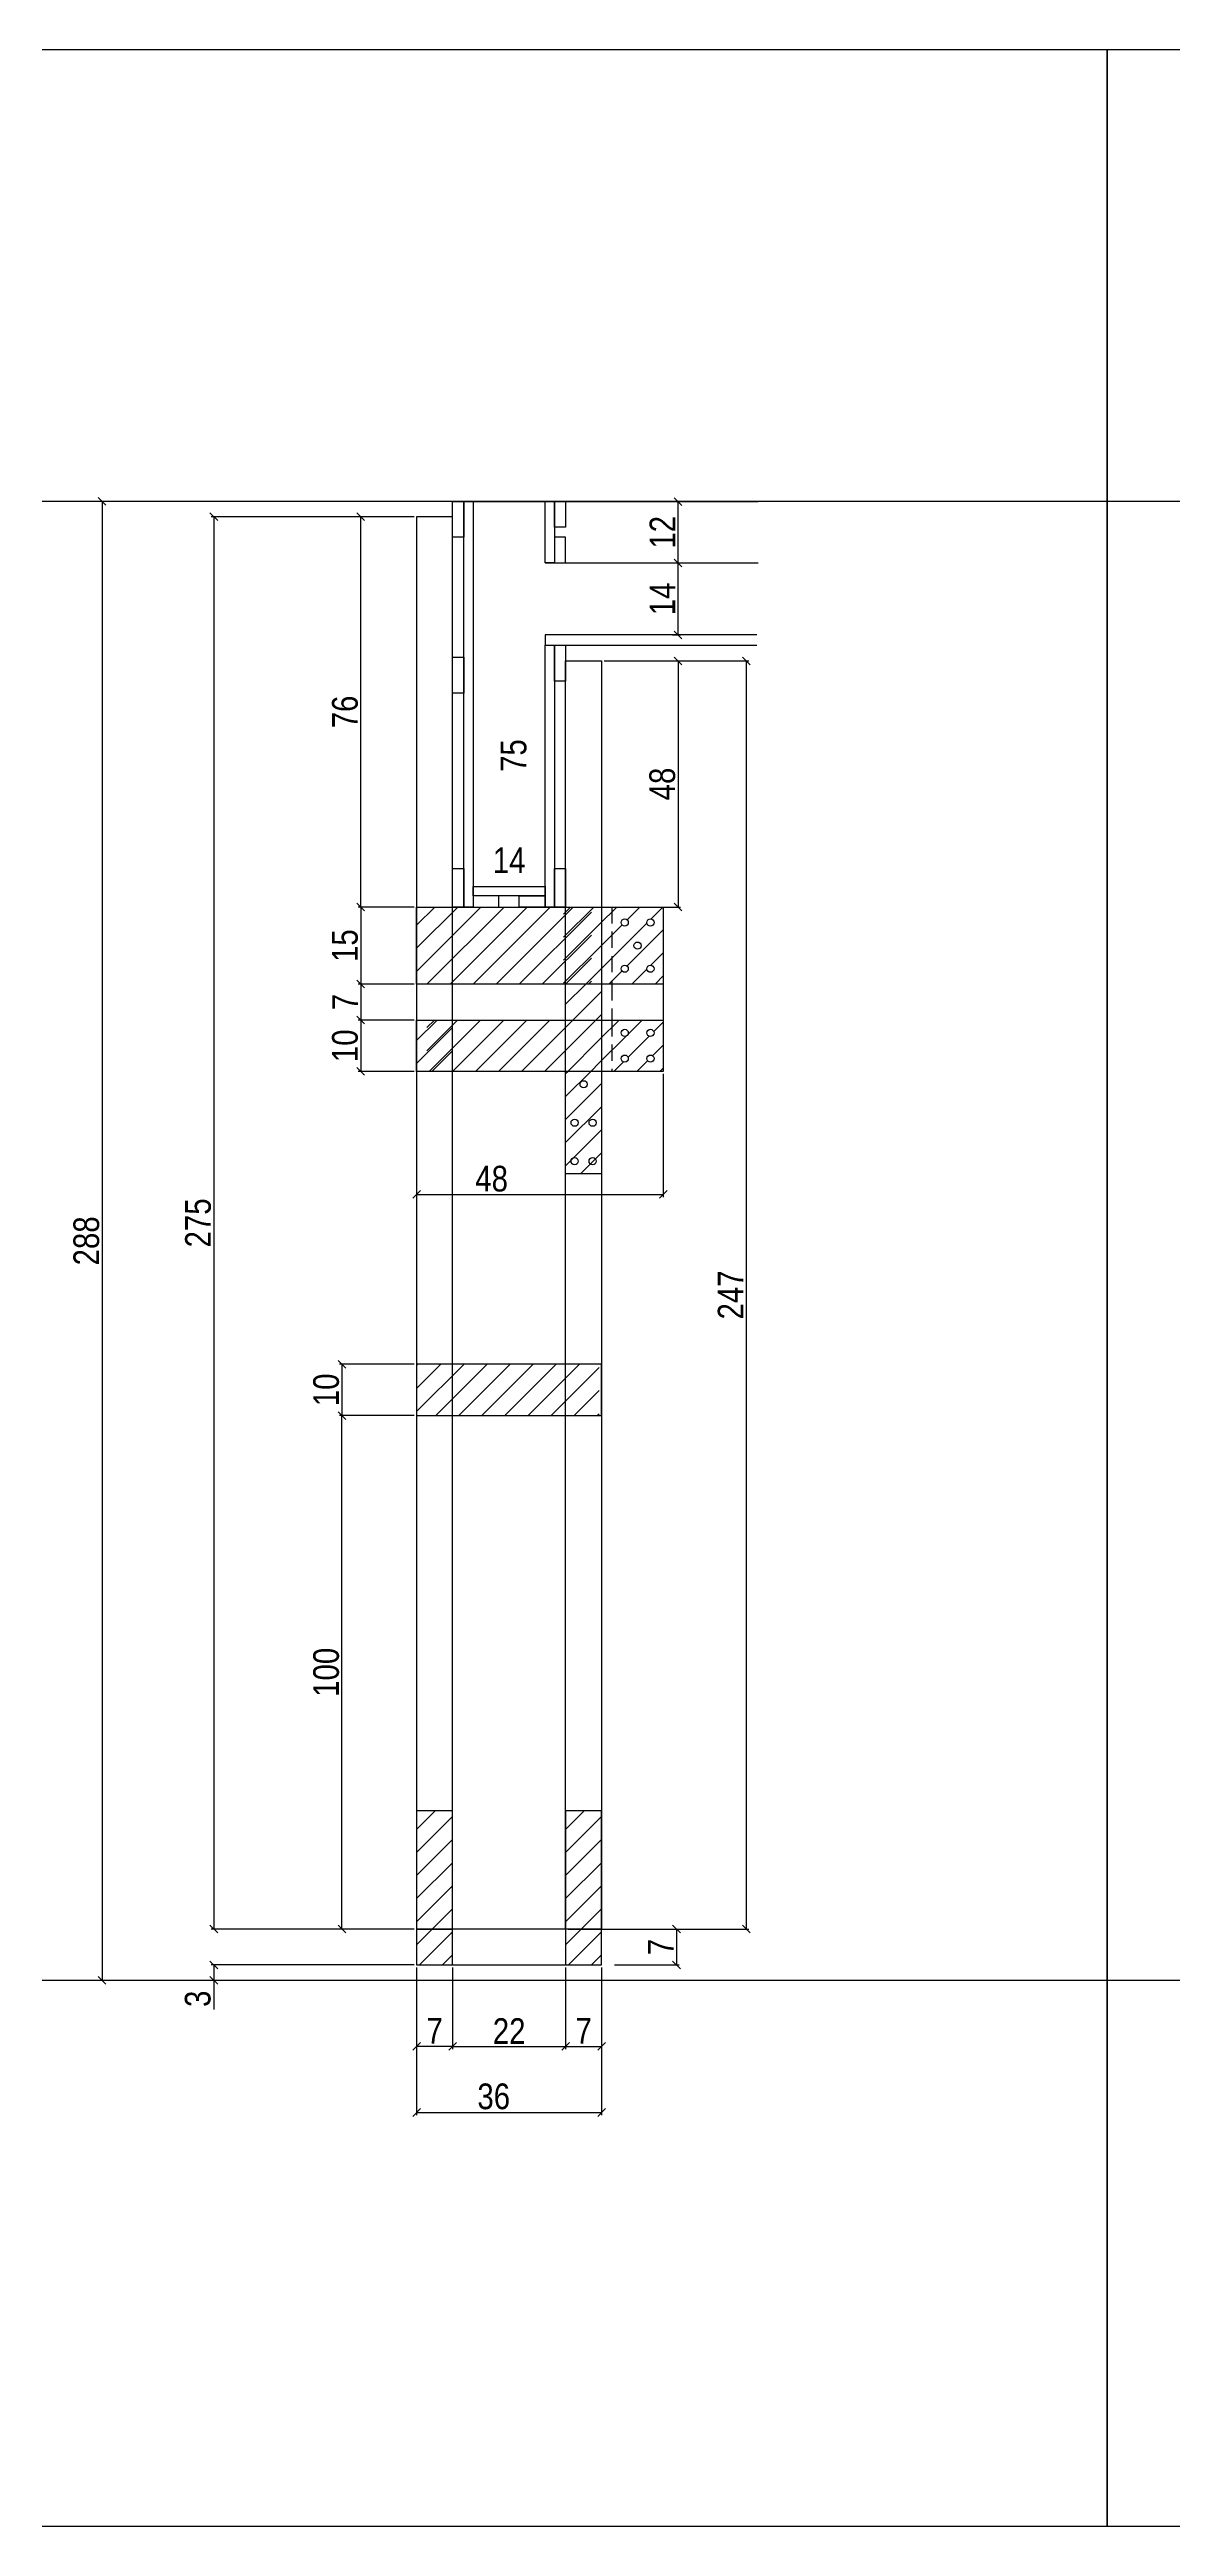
# Model space of a CAD drawing. Extents: x 17311 to 161354, y 153625 to 213544.
# Drawn here: x 19239 to 19676, y 209478 to 210442 of the extents above; entities that cross this region are included whole.
import ezdxf

# ---------------------------------------------------------------- set-up
doc = ezdxf.new("R2010")
doc.units = 0
doc.linetypes.add('DASHED2', pattern=[9.525, 6.35, -3.175])
doc.layers.get('0').update_dxf_attribs({"linetype": 'CONTINUOUS'})
doc.layers.get('DEFPOINTS').update_dxf_attribs({"linetype": 'CONTINUOUS'})
for name, color, linetype in [('8', 111, 'CONTINUOUS'), ('COTA', 241, 'CONTINUOUS'), ('detalhes', 4, 'CONTINUOUS'), ('Painéis', 200, 'CONTINUOUS'), ('SARR_2.2x10', 60, 'CONTINUOUS'), ('SARR_7x7', 40, 'CONTINUOUS'), ('TIRAS REESCORAMENTO', 252, 'CONTINUOUS')]:
    doc.layers.add(name, color=color, linetype=linetype)
doc.styles.add('COTA TECNICA 2X', font='techl___.ttf', dxfattribs={"height": 10})
doc.dimstyles.new('SECAO', dxfattribs={"dimscale": 0.333333, "dimtxt": 5, "dimasz": 9, "dimexe": 3, "dimexo": 3, "dimgap": 3, "dimtad": 1, "dimdec": 1, "dimlfac": 0.5, "dimzin": 12, "dimdsep": 46, "dimtxsty": 'COTA TECNICA 2X', "dimblk1": 'OBLIQUE', "dimblk2": 'OBLIQUE', "dimsah": 1, "dimcen": 0.9, "dimclrd": 4, "dimclre": 4, "dimclrt": 240, "dimadec": 1, "dimazin": 3, "dimtfac": 1, "dimtdec": 1, "dimtmove": 0, "dimatfit": 3, "dimfxl": 1, "dimtolj": 1, "dimtzin": 12, "dimarcsym": 0})
pattern_1 = [(45, (-6755.916, 12567.5495), (-4.49012806, 4.49012806), [])]
pattern_2 = [(45, (-6745.916, 12567.5495), (-4.49012806, 4.49012806), [])]

# ---------------------------------------------------------------- blocks, each defined once
blk = doc.blocks.new('_Oblique')
at = {"color": 0, "linetype": 'ByBlock', "lineweight": -2}
blk.add_line((-0.5, -0.5), (0.5, 0.5), dxfattribs=at)
blk = doc.blocks.new('*D2823')
at = {"layer": 'DEFPOINTS', "color": 0, "transparency": 16777216}
for p in [(19381.69, 210260.42), (19302.73, 209710.33), (19381.69, 209710.33)]:
    blk.add_point(p, dxfattribs=at)
at = {"layer": 'detalhes', "color": 4, "lineweight": -2, "transparency": 16777216}
for p, q in [((19380.69, 210260.42), (19301.73, 210260.42)), ((19302.73, 210260.42), (19302.73, 209710.33)), ((19380.69, 209710.33), (19301.73, 209710.33))]:
    blk.add_line(p, q, dxfattribs=at)
at = {"layer": 'detalhes', "color": 4, "lineweight": -2, "transparency": 16777216, "xscale": 3, "yscale": 3, "zscale": 3}
for p, rotation in [((19302.73, 210260.42), 90), ((19302.73, 209710.33), 270)]:
    blk.add_blockref('_Oblique', p, dxfattribs=dict(at, rotation=rotation))
at = {"layer": 'detalhes', "color": 240, "transparency": 16777216, "insert": (19296.62, 209985.37), "char_height": 10, "attachment_point": 5, "rotation": 90, "style": 'COTA TECNICA 2X'}
blk.add_mtext('\\A1;275', dxfattribs=at)
blk = doc.blocks.new('*D2824')
at = {"layer": 'DEFPOINTS', "color": 0, "transparency": 16777216}
for p in [(19381.69, 209696.33), (19453.69, 209696.33), (19453.69, 209638.87)]:
    blk.add_point(p, dxfattribs=at)
at = {"layer": 'detalhes', "color": 4, "lineweight": -2, "transparency": 16777216}
for p, q in [((19381.69, 209695.33), (19381.69, 209637.87)), ((19453.69, 209695.33), (19453.69, 209637.87)), ((19381.69, 209638.87), (19453.69, 209638.87))]:
    blk.add_line(p, q, dxfattribs=at)
at = {"layer": 'detalhes', "color": 4, "lineweight": -2, "transparency": 16777216, "xscale": 3, "yscale": 3, "zscale": 3, "rotation": 180}
blk.add_blockref('_Oblique', (19381.69, 209638.87), dxfattribs=at)
at = {"layer": 'detalhes', "color": 4, "lineweight": -2, "transparency": 16777216, "xscale": 3, "yscale": 3, "zscale": 3}
blk.add_blockref('_Oblique', (19453.69, 209638.87), dxfattribs=at)
at = {"layer": 'detalhes', "color": 240, "transparency": 16777216, "insert": (19411.69, 209645.09), "char_height": 10, "attachment_point": 5, "style": 'COTA TECNICA 2X'}
blk.add_mtext('\\A1;36', dxfattribs=at)
blk = doc.blocks.new('*D2825')
at = {"layer": 'DEFPOINTS', "color": 0, "transparency": 16777216}
for p in [(19395.69, 209696.33), (19439.69, 209696.33), (19439.69, 209664.59)]:
    blk.add_point(p, dxfattribs=at)
at = {"layer": 'detalhes', "color": 4, "lineweight": -2, "transparency": 16777216}
for p, q in [((19395.69, 209695.33), (19395.69, 209663.59)), ((19439.69, 209695.33), (19439.69, 209663.59)), ((19395.69, 209664.59), (19439.69, 209664.59))]:
    blk.add_line(p, q, dxfattribs=at)
at = {"layer": 'detalhes', "color": 4, "lineweight": -2, "transparency": 16777216, "xscale": 3, "yscale": 3, "zscale": 3, "rotation": 180}
blk.add_blockref('_Oblique', (19395.69, 209664.59), dxfattribs=at)
at = {"layer": 'detalhes', "color": 4, "lineweight": -2, "transparency": 16777216, "xscale": 3, "yscale": 3, "zscale": 3}
blk.add_blockref('_Oblique', (19439.69, 209664.59), dxfattribs=at)
at = {"layer": 'detalhes', "color": 240, "transparency": 16777216, "insert": (19417.69, 209670.59), "char_height": 10, "attachment_point": 5, "style": 'COTA TECNICA 2X'}
blk.add_mtext('\\A1;22', dxfattribs=at)
blk = doc.blocks.new('*D2826')
at = {"layer": 'DEFPOINTS', "color": 0, "transparency": 16777216}
for p in [(19439.69, 209664.59), (19453.69, 209664.59), (19453.69, 209664.59)]:
    blk.add_point(p, dxfattribs=at)
at = {"layer": 'detalhes', "color": 4, "lineweight": -2, "transparency": 16777216}
blk.add_line((19439.69, 209664.59), (19453.69, 209664.59), dxfattribs=at)
at = {"layer": 'detalhes', "color": 4, "lineweight": -2, "transparency": 16777216, "xscale": 3, "yscale": 3, "zscale": 3, "rotation": 180}
blk.add_blockref('_Oblique', (19439.69, 209664.59), dxfattribs=at)
at = {"layer": 'detalhes', "color": 4, "lineweight": -2, "transparency": 16777216, "xscale": 3, "yscale": 3, "zscale": 3}
blk.add_blockref('_Oblique', (19453.69, 209664.59), dxfattribs=at)
at = {"layer": 'detalhes', "color": 240, "transparency": 16777216, "insert": (19446.69, 209670.66), "char_height": 10, "attachment_point": 5, "style": 'COTA TECNICA 2X'}
blk.add_mtext('\\A1;7', dxfattribs=at)
blk = doc.blocks.new('*D2827')
at = {"layer": 'DEFPOINTS', "color": 0, "transparency": 16777216}
for p in [(19381.69, 209664.59), (19381.69, 209664.59), (19395.69, 209664.59)]:
    blk.add_point(p, dxfattribs=at)
at = {"layer": 'detalhes', "color": 4, "lineweight": -2, "transparency": 16777216}
blk.add_line((19395.69, 209664.59), (19381.69, 209664.59), dxfattribs=at)
at = {"layer": 'detalhes', "color": 4, "lineweight": -2, "transparency": 16777216, "xscale": 3, "yscale": 3, "zscale": 3, "rotation": 180}
blk.add_blockref('_Oblique', (19381.69, 209664.59), dxfattribs=at)
at = {"layer": 'detalhes', "color": 4, "lineweight": -2, "transparency": 16777216, "xscale": 3, "yscale": 3, "zscale": 3}
blk.add_blockref('_Oblique', (19395.69, 209664.59), dxfattribs=at)
at = {"layer": 'detalhes', "color": 240, "transparency": 16777216, "insert": (19388.69, 209670.66), "char_height": 10, "attachment_point": 5, "style": 'COTA TECNICA 2X'}
blk.add_mtext('\\A1;7', dxfattribs=at)
blk = doc.blocks.new('*D2828')
at = {"layer": 'DEFPOINTS', "color": 0, "transparency": 16777216}
for p in [(19381.69, 209930.34), (19352.59, 209910.34), (19381.69, 209910.34)]:
    blk.add_point(p, dxfattribs=at)
at = {"layer": 'detalhes', "color": 4, "lineweight": -2, "transparency": 16777216}
for p, q in [((19380.69, 209930.34), (19351.59, 209930.34)), ((19352.59, 209930.34), (19352.59, 209910.34)), ((19380.69, 209910.34), (19351.59, 209910.34))]:
    blk.add_line(p, q, dxfattribs=at)
at = {"layer": 'detalhes', "color": 4, "lineweight": -2, "transparency": 16777216, "xscale": 3, "yscale": 3, "zscale": 3}
for p, rotation in [((19352.59, 209930.34), 90), ((19352.59, 209910.34), 270)]:
    blk.add_blockref('_Oblique', p, dxfattribs=dict(at, rotation=rotation))
at = {"layer": 'detalhes', "color": 240, "transparency": 16777216, "insert": (19346.49, 209920.34), "char_height": 10, "attachment_point": 5, "rotation": 90, "style": 'COTA TECNICA 2X'}
blk.add_mtext('\\A1;10', dxfattribs=at)
blk = doc.blocks.new('*D2829')
at = {"layer": 'DEFPOINTS', "color": 0, "transparency": 16777216}
for p in [(19359.92, 210260.42), (19381.69, 210260.42), (19381.69, 210108.37)]:
    blk.add_point(p, dxfattribs=at)
at = {"layer": 'detalhes', "color": 4, "lineweight": -2, "transparency": 16777216}
for p, q in [((19380.69, 210260.42), (19358.92, 210260.42)), ((19359.92, 210108.37), (19359.92, 210260.42)), ((19380.69, 210108.37), (19358.92, 210108.37))]:
    blk.add_line(p, q, dxfattribs=at)
at = {"layer": 'detalhes', "color": 4, "lineweight": -2, "transparency": 16777216, "xscale": 3, "yscale": 3, "zscale": 3}
for p, rotation in [((19359.92, 210260.42), 90), ((19359.92, 210108.37), 270)]:
    blk.add_blockref('_Oblique', p, dxfattribs=dict(at, rotation=rotation))
at = {"layer": 'detalhes', "color": 240, "transparency": 16777216, "insert": (19353.82, 210184.39), "char_height": 10, "attachment_point": 5, "rotation": 90, "style": 'COTA TECNICA 2X'}
blk.add_mtext('\\A1;76', dxfattribs=at)
blk = doc.blocks.new('*D2830')
at = {"layer": 'DEFPOINTS', "color": 0, "transparency": 16777216}
for p in [(19453.69, 210204.29), (19453.69, 210108.37), (19483.44, 210108.37)]:
    blk.add_point(p, dxfattribs=at)
at = {"layer": 'detalhes', "color": 4, "lineweight": -2, "transparency": 16777216}
for p, q in [((19454.69, 210204.29), (19484.44, 210204.29)), ((19483.44, 210204.29), (19483.44, 210108.37)), ((19454.69, 210108.37), (19484.44, 210108.37))]:
    blk.add_line(p, q, dxfattribs=at)
at = {"layer": 'detalhes', "color": 4, "lineweight": -2, "transparency": 16777216, "xscale": 3, "yscale": 3, "zscale": 3}
for p, rotation in [((19483.44, 210204.29), 90), ((19483.44, 210108.37), 270)]:
    blk.add_blockref('_Oblique', p, dxfattribs=dict(at, rotation=rotation))
at = {"layer": 'detalhes', "color": 240, "transparency": 16777216, "insert": (19477.35, 210156.33), "char_height": 10, "attachment_point": 5, "rotation": 90, "style": 'COTA TECNICA 2X'}
blk.add_mtext('\\A1;48', dxfattribs=at)
blk = doc.blocks.new('*D2831')
at = {"layer": 'DEFPOINTS', "color": 0, "transparency": 16777216}
for p in [(19395.69, 210266.42), (19259.22, 209690.33), (19381.69, 209690.33)]:
    blk.add_point(p, dxfattribs=at)
at = {"layer": 'detalhes', "color": 4, "lineweight": -2, "transparency": 16777216}
for p, q in [((19394.69, 210266.42), (19258.22, 210266.42)), ((19259.22, 210266.42), (19259.22, 209690.33)), ((19380.69, 209690.33), (19258.22, 209690.33))]:
    blk.add_line(p, q, dxfattribs=at)
at = {"layer": 'detalhes', "color": 4, "lineweight": -2, "transparency": 16777216, "xscale": 3, "yscale": 3, "zscale": 3}
for p, rotation in [((19259.22, 210266.42), 90), ((19259.22, 209690.33), 270)]:
    blk.add_blockref('_Oblique', p, dxfattribs=dict(at, rotation=rotation))
at = {"layer": 'detalhes', "color": 240, "transparency": 16777216, "insert": (19253.13, 209978.37), "char_height": 10, "attachment_point": 5, "rotation": 90, "style": 'COTA TECNICA 2X'}
blk.add_mtext('\\A1;288', dxfattribs=at)
blk = doc.blocks.new('*D2832')
at = {"layer": 'DEFPOINTS', "color": 0, "transparency": 16777216}
for p in [(19381.69, 209696.33), (19302.73, 209690.33), (19381.69, 209690.33)]:
    blk.add_point(p, dxfattribs=at)
at = {"layer": 'detalhes', "color": 4, "lineweight": -2, "transparency": 16777216}
for p, q in [((19380.69, 209696.33), (19301.73, 209696.33)), ((19302.73, 209696.33), (19302.73, 209690.33)), ((19380.69, 209690.33), (19301.73, 209690.33)), ((19302.73, 209690.33), (19302.73, 209678.99))]:
    blk.add_line(p, q, dxfattribs=at)
at = {"layer": 'detalhes', "color": 4, "lineweight": -2, "transparency": 16777216, "xscale": 3, "yscale": 3, "zscale": 3}
for p, rotation in [((19302.73, 209696.33), 90), ((19302.73, 209690.33), 270)]:
    blk.add_blockref('_Oblique', p, dxfattribs=dict(at, rotation=rotation))
at = {"layer": 'detalhes', "color": 240, "transparency": 16777216, "insert": (19296.51, 209683.16), "char_height": 10, "attachment_point": 5, "rotation": 90, "style": 'COTA TECNICA 2X'}
blk.add_mtext('\\A1;3', dxfattribs=at)
blk = doc.blocks.new('*D2833')
at = {"layer": 'DEFPOINTS', "color": 0, "transparency": 16777216}
for p in [(19418.73, 210266.42), (19425.58, 210266.42), (19418.73, 210116.37)]:
    blk.add_point(p, dxfattribs=at)
at = {"layer": 'detalhes', "color": 240, "transparency": 16777216, "insert": (19419.47, 210167.39), "char_height": 10, "attachment_point": 5, "rotation": 90, "style": 'COTA TECNICA 2X'}
blk.add_mtext('\\A1;75', dxfattribs=at)
blk = doc.blocks.new('*D2834')
at = {"layer": 'DEFPOINTS', "color": 0, "transparency": 16777216}
for p in [(19403.69, 210120.52), (19431.69, 210120.52), (19431.69, 210120.52)]:
    blk.add_point(p, dxfattribs=at)
at = {"layer": 'detalhes', "color": 240, "transparency": 16777216, "insert": (19417.69, 210126.6), "char_height": 10, "attachment_point": 5, "style": 'COTA TECNICA 2X'}
blk.add_mtext('\\A1;14', dxfattribs=at)
blk = doc.blocks.new('*D2835')
at = {"layer": 'DEFPOINTS', "color": 0, "transparency": 16777216}
for p in [(19352.59, 209910.34), (19381.69, 209910.34), (19380.69, 209710.33)]:
    blk.add_point(p, dxfattribs=at)
at = {"layer": 'detalhes', "color": 4, "lineweight": -2, "transparency": 16777216}
for p, q in [((19380.69, 209910.34), (19351.59, 209910.34)), ((19352.59, 209710.33), (19352.59, 209910.34)), ((19379.69, 209710.33), (19351.59, 209710.33))]:
    blk.add_line(p, q, dxfattribs=at)
at = {"layer": 'detalhes', "color": 4, "lineweight": -2, "transparency": 16777216, "xscale": 3, "yscale": 3, "zscale": 3}
for p, rotation in [((19352.59, 209910.34), 90), ((19352.59, 209710.33), 270)]:
    blk.add_blockref('_Oblique', p, dxfattribs=dict(at, rotation=rotation))
at = {"layer": 'detalhes', "color": 240, "transparency": 16777216, "insert": (19346.49, 209810.33), "char_height": 10, "attachment_point": 5, "rotation": 90, "style": 'COTA TECNICA 2X'}
blk.add_mtext('\\A1;100', dxfattribs=at)
blk = doc.blocks.new('*D2836')
at = {"layer": 'DEFPOINTS', "color": 0, "transparency": 16777216}
for p in [(19381.69, 210068.37), (19477.69, 210044.37), (19477.69, 209996.45)]:
    blk.add_point(p, dxfattribs=at)
at = {"layer": 'detalhes', "color": 4, "lineweight": -2, "transparency": 16777216}
for p, q in [((19381.69, 210067.37), (19381.69, 209995.45)), ((19477.69, 210043.37), (19477.69, 209995.45)), ((19381.69, 209996.45), (19477.69, 209996.45))]:
    blk.add_line(p, q, dxfattribs=at)
at = {"layer": 'detalhes', "color": 4, "lineweight": -2, "transparency": 16777216, "xscale": 3, "yscale": 3, "zscale": 3, "rotation": 180}
blk.add_blockref('_Oblique', (19381.69, 209996.45), dxfattribs=at)
at = {"layer": 'detalhes', "color": 4, "lineweight": -2, "transparency": 16777216, "xscale": 3, "yscale": 3, "zscale": 3}
blk.add_blockref('_Oblique', (19477.69, 209996.45), dxfattribs=at)
at = {"layer": 'detalhes', "color": 240, "transparency": 16777216, "insert": (19410.87, 210002.54), "char_height": 10, "attachment_point": 5, "style": 'COTA TECNICA 2X'}
blk.add_mtext('\\A1;48', dxfattribs=at)
blk = doc.blocks.new('*D2837')
at = {"layer": 'DEFPOINTS', "color": 0, "transparency": 16777216}
for p in [(19480.29, 210242.42), (19483.44, 210242.42), (19480.29, 210214.42)]:
    blk.add_point(p, dxfattribs=at)
at = {"layer": 'detalhes', "color": 4, "lineweight": -2, "transparency": 16777216}
for p, q in [((19481.29, 210242.42), (19484.44, 210242.42)), ((19483.44, 210214.42), (19483.44, 210242.42)), ((19481.29, 210214.42), (19484.44, 210214.42))]:
    blk.add_line(p, q, dxfattribs=at)
at = {"layer": 'detalhes', "color": 4, "lineweight": -2, "transparency": 16777216, "xscale": 3, "yscale": 3, "zscale": 3}
for p, rotation in [((19483.44, 210242.42), 90), ((19483.44, 210214.42), 270)]:
    blk.add_blockref('_Oblique', p, dxfattribs=dict(at, rotation=rotation))
at = {"layer": 'detalhes', "color": 240, "transparency": 16777216, "insert": (19477.37, 210228.42), "char_height": 10, "attachment_point": 5, "rotation": 90, "style": 'COTA TECNICA 2X'}
blk.add_mtext('\\A1;14', dxfattribs=at)
blk = doc.blocks.new('*D2838')
at = {"layer": 'DEFPOINTS', "color": 0, "transparency": 16777216}
for p in [(19454.69, 210204.29), (19454.69, 209710.33), (19509.98, 209710.33)]:
    blk.add_point(p, dxfattribs=at)
at = {"layer": 'detalhes', "color": 4, "lineweight": -2, "transparency": 16777216}
for p, q in [((19455.69, 210204.29), (19510.98, 210204.29)), ((19509.98, 210204.29), (19509.98, 209710.33)), ((19455.69, 209710.33), (19510.98, 209710.33))]:
    blk.add_line(p, q, dxfattribs=at)
at = {"layer": 'detalhes', "color": 4, "lineweight": -2, "transparency": 16777216, "xscale": 3, "yscale": 3, "zscale": 3}
for p, rotation in [((19509.98, 210204.29), 90), ((19509.98, 209710.33), 270)]:
    blk.add_blockref('_Oblique', p, dxfattribs=dict(at, rotation=rotation))
at = {"layer": 'detalhes', "color": 240, "transparency": 16777216, "insert": (19503.91, 209957.31), "char_height": 10, "attachment_point": 5, "rotation": 90, "style": 'COTA TECNICA 2X'}
blk.add_mtext('\\A1;247', dxfattribs=at)
blk = doc.blocks.new('*D2839')
at = {"layer": 'DEFPOINTS', "color": 0, "transparency": 16777216}
for p in [(19439.69, 209710.33), (19457.74, 209696.33), (19482.84, 209696.33)]:
    blk.add_point(p, dxfattribs=at)
at = {"layer": 'detalhes', "color": 4, "lineweight": -2, "transparency": 16777216}
for p, q in [((19440.69, 209710.33), (19483.84, 209710.33)), ((19482.84, 209710.33), (19482.84, 209696.33)), ((19458.74, 209696.33), (19483.84, 209696.33))]:
    blk.add_line(p, q, dxfattribs=at)
at = {"layer": 'detalhes', "color": 4, "lineweight": -2, "transparency": 16777216, "xscale": 3, "yscale": 3, "zscale": 3}
for p, rotation in [((19482.84, 209710.33), 90), ((19482.84, 209696.33), 270)]:
    blk.add_blockref('_Oblique', p, dxfattribs=dict(at, rotation=rotation))
at = {"layer": 'detalhes', "color": 240, "transparency": 16777216, "insert": (19476.76, 209703.33), "char_height": 10, "attachment_point": 5, "rotation": 90, "style": 'COTA TECNICA 2X'}
blk.add_mtext('\\A1;7', dxfattribs=at)
blk = doc.blocks.new('*D2840')
at = {"layer": 'DEFPOINTS', "color": 0, "transparency": 16777216}
for p in [(19381.69, 210108.37), (19359.92, 210078.37), (19381.69, 210078.37)]:
    blk.add_point(p, dxfattribs=at)
at = {"layer": 'detalhes', "color": 4, "lineweight": -2, "transparency": 16777216}
for p, q in [((19380.69, 210108.37), (19358.92, 210108.37)), ((19359.92, 210108.37), (19359.92, 210078.37)), ((19380.69, 210078.37), (19358.92, 210078.37))]:
    blk.add_line(p, q, dxfattribs=at)
at = {"layer": 'detalhes', "color": 4, "lineweight": -2, "transparency": 16777216, "xscale": 3, "yscale": 3, "zscale": 3}
for p, rotation in [((19359.92, 210108.37), 90), ((19359.92, 210078.37), 270)]:
    blk.add_blockref('_Oblique', p, dxfattribs=dict(at, rotation=rotation))
at = {"layer": 'detalhes', "color": 240, "transparency": 16777216, "insert": (19353.81, 210093.37), "char_height": 10, "attachment_point": 5, "rotation": 90, "style": 'COTA TECNICA 2X'}
blk.add_mtext('\\A1;15', dxfattribs=at)
blk = doc.blocks.new('*D2841')
at = {"layer": 'DEFPOINTS', "color": 0, "transparency": 16777216}
for p in [(19381.69, 210064.37), (19359.92, 210044.37), (19381.69, 210044.37)]:
    blk.add_point(p, dxfattribs=at)
at = {"layer": 'detalhes', "color": 4, "lineweight": -2, "transparency": 16777216}
for p, q in [((19380.69, 210064.37), (19358.92, 210064.37)), ((19359.92, 210064.37), (19359.92, 210044.37)), ((19380.69, 210044.37), (19358.92, 210044.37))]:
    blk.add_line(p, q, dxfattribs=at)
at = {"layer": 'detalhes', "color": 4, "lineweight": -2, "transparency": 16777216, "xscale": 3, "yscale": 3, "zscale": 3}
for p, rotation in [((19359.92, 210064.37), 90), ((19359.92, 210044.37), 270)]:
    blk.add_blockref('_Oblique', p, dxfattribs=dict(at, rotation=rotation))
at = {"layer": 'detalhes', "color": 240, "transparency": 16777216, "insert": (19353.82, 210054.37), "char_height": 10, "attachment_point": 5, "rotation": 90, "style": 'COTA TECNICA 2X'}
blk.add_mtext('\\A1;10', dxfattribs=at)
blk = doc.blocks.new('*D2842')
at = {"layer": 'DEFPOINTS', "color": 0, "transparency": 16777216}
for p in [(19381.69, 210078.37), (19359.92, 210064.37), (19381.69, 210064.37)]:
    blk.add_point(p, dxfattribs=at)
at = {"layer": 'detalhes', "color": 4, "lineweight": -2, "transparency": 16777216}
for p, q in [((19380.69, 210078.37), (19358.92, 210078.37)), ((19359.92, 210078.37), (19359.92, 210064.37)), ((19380.69, 210064.37), (19358.92, 210064.37))]:
    blk.add_line(p, q, dxfattribs=at)
at = {"layer": 'detalhes', "color": 4, "lineweight": -2, "transparency": 16777216, "xscale": 3, "yscale": 3, "zscale": 3}
for p, rotation in [((19359.92, 210078.37), 90), ((19359.92, 210064.37), 270)]:
    blk.add_blockref('_Oblique', p, dxfattribs=dict(at, rotation=rotation))
at = {"layer": 'detalhes', "color": 240, "transparency": 16777216, "insert": (19353.85, 210071.37), "char_height": 10, "attachment_point": 5, "rotation": 90, "style": 'COTA TECNICA 2X'}
blk.add_mtext('\\A1;7', dxfattribs=at)
blk = doc.blocks.new('*D2843')
at = {"layer": 'DEFPOINTS', "color": 0, "transparency": 16777216}
for p in [(19483.44, 210266.33), (19483.44, 210266.33), (19483.44, 210242.42)]:
    blk.add_point(p, dxfattribs=at)
at = {"layer": 'detalhes', "color": 4, "lineweight": -2, "transparency": 16777216}
blk.add_line((19483.44, 210242.42), (19483.44, 210266.33), dxfattribs=at)
at = {"layer": 'detalhes', "color": 4, "lineweight": -2, "transparency": 16777216, "xscale": 3, "yscale": 3, "zscale": 3}
for p, rotation in [((19483.44, 210266.33), 90), ((19483.44, 210242.42), 270)]:
    blk.add_blockref('_Oblique', p, dxfattribs=dict(at, rotation=rotation))
at = {"layer": 'detalhes', "color": 240, "transparency": 16777216, "insert": (19477.38, 210254.37), "char_height": 10, "attachment_point": 5, "rotation": 90, "style": 'COTA TECNICA 2X'}
blk.add_mtext('\\A1;12', dxfattribs=at)

msp = doc.modelspace()

# ---------------------------------------------------------------- hatches: boundary and pattern name
at = {"layer": 'COTA'}
h = msp.add_hatch(dxfattribs=at)
h.set_pattern_fill('ANSI31', color=256, scale=2, style=0)
h.set_pattern_definition(pattern_2)
h.paths.add_polyline_path([(19449.69, 210108.37), (19381.69, 210108.37), (19381.69, 210078.37), (19449.69, 210078.37)])
h = msp.add_hatch(dxfattribs=at)
h.set_pattern_fill('ANSI31', color=256, scale=2, style=0)
h.set_pattern_definition(pattern_1)
h.paths.add_polyline_path([(19452.89, 210108.37), (19438.89, 210108.37), (19438.89, 210078.37), (19452.89, 210078.37)])
h = msp.add_hatch(dxfattribs=at)
h.set_pattern_fill('ANSI31', color=256, scale=2, style=0)
h.set_pattern_definition(pattern_1)
h.paths.add_polyline_path([(19477.69, 210108.37), (19452.89, 210108.37), (19452.89, 210078.37), (19477.69, 210078.37)])
h.paths.add_polyline_path([(19464.09, 210084.37, -1), (19461.29, 210084.37, -1)], flags=16)
h.paths.add_polyline_path([(19466.29, 210093.37, -1), (19469.09, 210093.37, -1)], flags=16)
h.paths.add_polyline_path([(19461.29, 210102.37, -1), (19464.09, 210102.37, -1)], flags=16)
h.paths.add_polyline_path([(19474.09, 210084.37, -1), (19471.29, 210084.37, -1)], flags=16)
h.paths.add_polyline_path([(19471.29, 210102.37, -1), (19474.09, 210102.37, -1)], flags=16)
h = msp.add_hatch(dxfattribs=at)
h.set_pattern_fill('ANSI31', color=256, scale=2, style=0)
h.set_pattern_definition(pattern_1)
h.paths.add_polyline_path([(19439.69, 210078.37), (19439.69, 210064.37), (19453.69, 210064.37), (19453.69, 210078.37)])
h = msp.add_hatch(dxfattribs=at)
h.set_pattern_fill('ANSI31', color=256, scale=2, style=0)
h.set_pattern_definition(pattern_2)
h.paths.add_polyline_path([(19395.69, 210064.37), (19381.69, 210064.37), (19381.69, 210044.37), (19395.69, 210044.37)])
h = msp.add_hatch(dxfattribs=at)
h.set_pattern_fill('ANSI31', color=256, scale=2, style=0)
h.set_pattern_definition(pattern_1)
h.paths.add_polyline_path([(19439.69, 210064.37), (19385.69, 210064.37), (19385.69, 210044.37), (19439.69, 210044.37)])
h = msp.add_hatch(dxfattribs=at)
h.set_pattern_fill('ANSI31', color=256, scale=2, style=0)
h.set_pattern_definition(pattern_1)
h.paths.add_polyline_path([(19452.89, 210064.37), (19438.89, 210064.37), (19438.89, 210044.37), (19452.89, 210044.37)])
h = msp.add_hatch(dxfattribs=at)
h.set_pattern_fill('ANSI31', color=256, scale=2, style=0)
h.set_pattern_definition(pattern_1)
h.paths.add_polyline_path([(19477.69, 210064.37), (19452.89, 210064.37), (19452.89, 210044.37), (19477.69, 210044.37)])
h.paths.add_polyline_path([(19461.29, 210059.37, -1), (19464.09, 210059.37, -1)], flags=16)
h.paths.add_polyline_path([(19464.09, 210049.37, -1), (19461.29, 210049.37, -1)], flags=16)
h.paths.add_polyline_path([(19471.29, 210059.37, -1), (19474.09, 210059.37, -1)], flags=16)
h.paths.add_polyline_path([(19474.09, 210049.37, -1), (19471.29, 210049.37, -1)], flags=16)
h = msp.add_hatch(dxfattribs=at)
h.set_pattern_fill('ANSI31', color=256, scale=2, style=0)
h.set_pattern_definition(pattern_1)
h.paths.add_polyline_path([(19439.69, 210004.43), (19453.69, 210004.43), (19453.69, 210044.37), (19439.69, 210044.37)])
h = msp.add_hatch(dxfattribs=at)
h.set_pattern_fill('ANSI31', color=256, scale=2, style=0)
h.set_pattern_definition([(45, (-6755.916, 12637.5495), (-4.49012806, 4.49012806), [])])
h.paths.add_polyline_path([(19452.69, 209930.34), (19381.69, 209930.34), (19381.69, 209910.34), (19452.69, 209910.34)])
h = msp.add_hatch(dxfattribs=at)
h.set_pattern_fill('ANSI31', color=256, scale=2, style=0)
h.set_pattern_definition([(45, (-462.5307, 203887.1345), (-4.490128, 4.490128), [])])
h.paths.add_polyline_path([(19381.69, 209696.33), (19395.69, 209696.33), (19395.69, 209756.33), (19381.69, 209756.33)])
h = msp.add_hatch(dxfattribs=at)
h.set_pattern_fill('ANSI31', color=256, scale=2, style=0)
h.set_pattern_definition([(45, (-404.5307, 203887.1345), (-4.490128, 4.490128), [])])
h.paths.add_polyline_path([(19439.69, 209696.33), (19453.69, 209696.33), (19453.69, 209756.33), (19439.69, 209756.33)])

# ---------------------------------------------------------------- linework, layer by layer
at = {"linetype": 'Continuous'}
msp.add_line((19477.69, 210078.37), (19477.69, 210064.37), dxfattribs=at)
msp.add_line((19453.69, 210004.43), (19439.69, 210004.43))
msp.add_lwpolyline([(19403.69, 209696.33), (19453.69, 209696.33), (19453.69, 209710.33), (19381.69, 209710.33), (19381.69, 209696.33), (19403.69, 209696.33)], dxfattribs=at)
for centre in [(19462.69, 210102.37), (19472.69, 210102.37), (19467.69, 210093.37), (19462.69, 210084.37), (19472.69, 210084.37), (19462.69, 210059.37), (19472.69, 210059.37), (19462.69, 210049.37), (19472.69, 210049.37), (19446.69, 210039.37), (19443.19, 210024.4), (19450.19, 210024.4), (19443.19, 210009.43), (19450.19, 210009.43)]:
    msp.add_circle(centre, 1.4)
at = {"layer": '8', "color": 5, "linetype": 'Continuous'}
for points in [[(19650.53, 209477.62), (19053.72, 209477.62), (19053.72, 210442.41), (19650.53, 210442.41)], [(20247.34, 209477.62), (19650.53, 209477.62), (19650.53, 210442.41), (20247.34, 210442.41)]]:
    msp.add_lwpolyline(points, close=True, dxfattribs=at)
at = {"layer": 'COTA', "linetype": 'DASHED2'}
for p, q in [((19457.69, 210108.37), (19457.69, 210078.37)), ((19457.69, 210078.37), (19457.69, 210064.37)), ((19457.69, 210064.37), (19457.69, 210044.37))]:
    msp.add_line(p, q, dxfattribs=at)
at = {"layer": 'Painéis'}
msp.add_lwpolyline([(19381.69, 209910.34), (19453.69, 209910.34), (19453.69, 209930.34), (19381.69, 209930.34), (19381.69, 209910.34)], dxfattribs=at)
for points in [[(19381.69, 209696.33), (19395.69, 209696.33), (19395.69, 209756.33), (19381.69, 209756.33)], [(19439.69, 209696.33), (19453.69, 209696.33), (19453.69, 209756.33), (19439.69, 209756.33)]]:
    msp.add_lwpolyline(points, close=True, dxfattribs=at)
at = {"layer": 'SARR_2.2x10', "linetype": 'Continuous'}
for points in [[(19477.69, 210078.37), (19381.69, 210078.37), (19381.69, 210108.37), (19477.69, 210108.37)], [(19477.69, 210044.37), (19381.69, 210044.37), (19381.69, 210064.37), (19477.69, 210064.37)]]:
    msp.add_lwpolyline(points, close=True, dxfattribs=at)
at = {"layer": 'SARR_7x7', "linetype": 'Continuous'}
for points in [[(19381.69, 209710.33), (19395.69, 209710.33), (19395.69, 210260.42), (19381.69, 210260.42)], [(19453.69, 209710.33), (19439.69, 209710.33), (19439.69, 210204.29), (19453.69, 210204.29)]]:
    msp.add_lwpolyline(points, close=True, dxfattribs=at)
at = {"layer": 'TIRAS REESCORAMENTO', "linetype": 'ByBlock'}
for p, q in [((22634.59, 210266.33), (17860.1, 210266.33)), ((19403.69, 210266.42), (19514.65, 210266.42)), ((19431.69, 210242.42), (19514.65, 210242.42)), ((19431.69, 210210.42), (19514.17, 210210.42)), ((22634.59, 209690.33), (17860.1, 209690.33))]:
    msp.add_line(p, q, dxfattribs=at)
for points in [[(19395.69, 210266.42), (19400.09, 210266.42), (19400.09, 210252.42), (19395.69, 210252.42)], [(19435.29, 210242.42), (19431.69, 210242.42), (19431.69, 210266.33), (19435.29, 210266.33)], [(19435.29, 210266.33), (19439.69, 210266.33), (19439.69, 210256.33), (19435.29, 210256.33)], [(19435.29, 210242.42), (19439.69, 210242.42), (19439.69, 210252.42), (19435.29, 210252.42)], [(19435.29, 210210.42), (19439.69, 210210.42), (19439.69, 210196.42), (19435.29, 210196.42)], [(19395.69, 210205.73), (19400.09, 210205.73), (19400.09, 210191.73), (19395.69, 210191.73)], [(19395.69, 210123.37), (19400.09, 210123.37), (19400.09, 210108.37), (19395.69, 210108.37)], [(19435.29, 210123.37), (19439.69, 210123.37), (19439.69, 210108.37), (19435.29, 210108.37)], [(19431.69, 210112.77), (19403.69, 210112.77), (19403.69, 210116.37), (19431.69, 210116.37)], [(19413.69, 210108.37), (19413.69, 210112.77), (19403.69, 210112.77), (19403.69, 210108.37)], [(19421.65, 210108.37), (19421.65, 210112.77), (19431.69, 210112.77), (19431.69, 210108.37)]]:
    msp.add_lwpolyline(points, close=True, dxfattribs=at)
for points in [[(19403.69, 210108.37), (19400.09, 210108.37), (19400.09, 210266.42), (19403.69, 210266.42), (19403.69, 210108.37)], [(19514.17, 210214.42), (19431.69, 210214.42), (19431.69, 210210.42), (19514.17, 210210.42)], [(19435.29, 210108.37), (19431.69, 210108.37), (19431.69, 210210.42), (19435.29, 210210.42), (19435.29, 210108.37)]]:
    msp.add_lwpolyline(points, dxfattribs=at)

# ---------------------------------------------------------------- dimensions: what is measured, and where the dimension line sits
at = {"layer": 'detalhes', "color": 3}
for base, p1, p2, picture, middle in [((19259.22, 209690.33), (19395.69, 210266.42), (19381.69, 209690.33), '*D2831', (19253.13, 209978.37)), ((19483.44, 210266.33), (19483.44, 210242.42), (19483.44, 210266.33), '*D2843', (19477.38, 210254.37)), ((19302.73, 209710.33), (19381.69, 210260.42), (19381.69, 209710.33), '*D2823', (19296.62, 209985.37)), ((19359.92, 210260.42), (19381.69, 210108.37), (19381.69, 210260.42), '*D2829', (19353.82, 210184.39)), ((19483.44, 210242.42), (19480.29, 210214.42), (19480.29, 210242.42), '*D2837', (19477.37, 210228.42)), ((19483.44, 210108.37), (19453.69, 210204.29), (19453.69, 210108.37), '*D2830', (19477.35, 210156.33)), ((19509.98, 209710.33), (19454.69, 210204.29), (19454.69, 209710.33), '*D2838', (19503.91, 209957.31)), ((19359.92, 210078.37), (19381.69, 210108.37), (19381.69, 210078.37), '*D2840', (19353.81, 210093.37)), ((19359.92, 210064.37), (19381.69, 210078.37), (19381.69, 210064.37), '*D2842', (19353.85, 210071.37)), ((19359.92, 210044.37), (19381.69, 210064.37), (19381.69, 210044.37), '*D2841', (19353.82, 210054.37)), ((19352.59, 209910.34), (19381.69, 209930.34), (19381.69, 209910.34), '*D2828', (19346.49, 209920.34)), ((19352.59, 209910.34), (19380.69, 209710.33), (19381.69, 209910.34), '*D2835', (19346.49, 209810.33)), ((19482.84, 209696.33), (19439.69, 209710.33), (19457.74, 209696.33), '*D2839', (19476.76, 209703.33)), ((19302.73, 209690.33), (19381.69, 209696.33), (19381.69, 209690.33), '*D2832', (19296.51, 209683.16))]:
    dim = msp.add_linear_dim(base=base, p1=p1, p2=p2, angle=90, dimstyle='SECAO', dxfattribs=at)
    dim.commit()
    dim.dimension.update_dxf_attribs({"geometry": picture, "text_midpoint": middle})
dim = msp.add_linear_dim(base=(19425.58, 210266.42), p1=(19418.73, 210116.37), p2=(19418.73, 210266.42), angle=90, dimstyle='SECAO', override={"dimse1": 1, "dimse2": 1, "dimsd1": 1, "dimsd2": 1}, dxfattribs=at)
dim.commit()
dim.dimension.update_dxf_attribs({"geometry": '*D2833', "text_midpoint": (19425.58, 210167.39), "dimtype": 160})
dim = msp.add_linear_dim(base=(19431.69, 210120.52), p1=(19403.69, 210120.52), p2=(19431.69, 210120.52), dimstyle='SECAO', override={"dimse1": 1, "dimse2": 1, "dimsd1": 1, "dimsd2": 1}, dxfattribs=at)
dim.commit()
dim.dimension.update_dxf_attribs({"geometry": '*D2834', "text_midpoint": (19417.69, 210126.6)})
for base, p1, p2, picture, middle in [((19477.69, 209996.45), (19381.69, 210068.37), (19477.69, 210044.37), '*D2836', (19410.87, 209996.45)), ((19453.69, 209638.87), (19381.69, 209696.33), (19453.69, 209696.33), '*D2824', (19411.69, 209638.87)), ((19439.69, 209664.59), (19395.69, 209696.33), (19439.69, 209696.33), '*D2825', (19417.69, 209664.59)), ((19453.69, 209664.59), (19439.69, 209664.59), (19453.69, 209664.59), '*D2826', (19446.69, 209664.59))]:
    dim = msp.add_linear_dim(base=base, p1=p1, p2=p2, dimstyle='SECAO', dxfattribs=at)
    dim.commit()
    dim.dimension.update_dxf_attribs({"geometry": picture, "text_midpoint": middle, "dimtype": 160})
dim = msp.add_linear_dim(base=(19381.69, 209664.59), p1=(19395.69, 209664.59), p2=(19381.69, 209664.59), dimstyle='SECAO', dxfattribs=at)
dim.commit()
dim.dimension.update_dxf_attribs({"geometry": '*D2827', "text_midpoint": (19388.69, 209670.66)})

doc.saveas('drawing.dxf')
